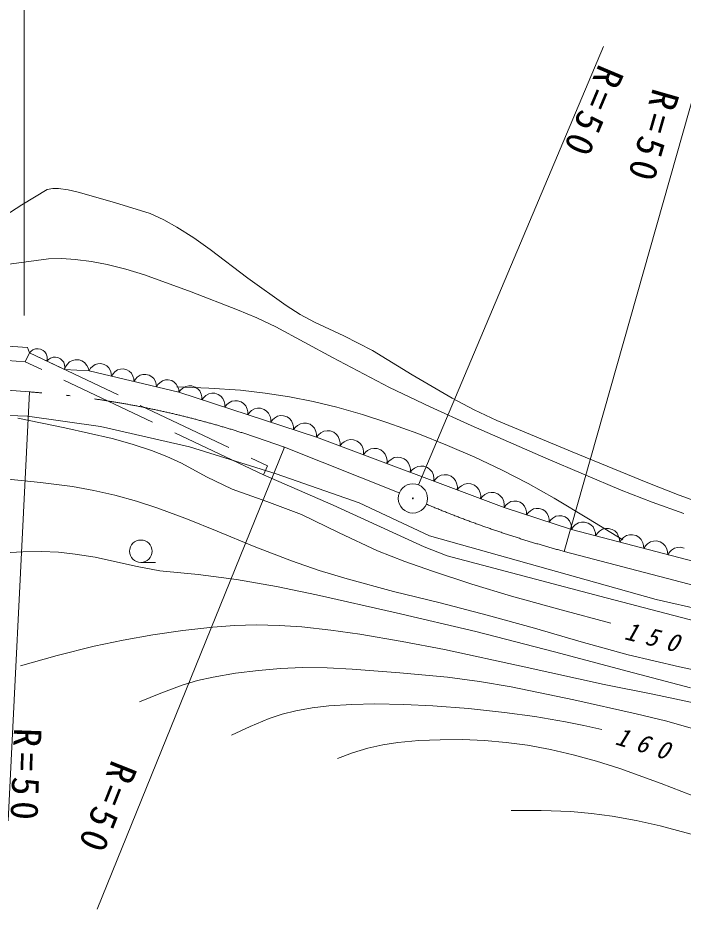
# Model space of a CAD drawing. Units: millimetres, scale not verified. Extents: x 63590 to 703590, y -443 to 359557.
# Drawn here: x 170867 to 211525, y 243461 to 297973 of the extents above; entities that cross this region are included whole.
import ezdxf

# ---------------------------------------------------------------- set-up
doc = ezdxf.new("R2010")
doc.units = ezdxf.units.MM
doc.header["$LTSCALE"] = 1000
doc.linetypes.add('DASHED', pattern=[7.5, 6, -1.5])
doc.linetypes.add('LONG_DASHED_DOTTED', pattern=[15.25, 12, -1.5, 0.25, -1.5])
doc.layers.add('S-SUV', color=7, linetype='Continuous', lineweight=13)
doc.styles.add('ＭＳ ゴシック', font='')
doc.styles.get('ＭＳ ゴシック').set_extended_font_data('MS Gothic')

msp = doc.modelspace()

# ---------------------------------------------------------------- linework, layer by layer
at = {"layer": 'S-SUV'}
for p, q in [((171256, 307178), (171256, 279759)), ((206650, 296213), (195357, 269411)), ((212319, 293784), (204258, 265338)), ((171112, 286539), (172659, 287470)), ((172659, 287470), (172996, 287535)), ((172996, 287535), (173345, 287540)), ((173345, 287540), (173952, 287456)), ((173952, 287456), (174550, 287313)), ((174550, 287313), (176765, 286688)), ((169610, 285562), (171112, 286539)), ((176765, 286688), (178954, 286007)), ((178954, 286007), (179782, 285615)), ((179782, 285615), (180587, 285168)), ((180587, 285168), (181622, 284508)), ((181622, 284508), (182627, 283796)), ((182627, 283796), (184931, 282058)), ((170176, 282895), (172732, 283233)), ((172732, 283233), (173548, 283244)), ((173548, 283244), (174376, 283194)), ((174376, 283194), (175360, 283066)), ((175360, 283066), (176335, 282878)), ((176335, 282878), (177470, 282595)), ((177470, 282595), (178599, 282251)), ((178599, 282251), (181452, 281216)), ((184931, 282058), (187268, 280371)), ((181452, 281216), (184289, 280121)), ((187268, 280371), (188110, 279838)), ((184289, 280121), (185473, 279621)), ((188110, 279838), (188991, 279351)), ((185473, 279621), (186633, 279065)), ((188991, 279351), (190786, 278517)), ((158664, 278605), (171466, 277820)), ((186633, 279065), (190087, 277193)), ((190786, 278517), (192550, 277630)), ((160517, 277638), (171320, 276942)), ((171577, 277484), (171320, 276942)), ((171466, 277820), (171577, 277484)), ((171679, 277587), (171577, 277484)), ((171577, 277484), (173715, 276460)), ((171790, 277661), (171679, 277587)), ((171951, 277729), (171790, 277661)), ((172099, 277737), (171951, 277729)), ((172244, 277717), (172099, 277737)), ((172410, 277637), (172244, 277717)), ((172516, 277537), (172410, 277637)), ((172603, 277417), (172516, 277537)), ((192550, 277630), (194955, 276148)), ((172651, 277249), (172603, 277417)), ((172646, 276972), (172665, 277114)), ((172748, 277075), (172646, 276972)), ((172665, 277114), (172651, 277249)), ((172859, 277149), (172748, 277075)), ((173020, 277217), (172859, 277149)), ((173168, 277225), (173020, 277217)), ((173313, 277205), (173168, 277225)), ((173479, 277125), (173313, 277205)), ((173585, 277025), (173479, 277125)), ((173672, 276905), (173585, 277025)), ((174030, 276932), (173876, 276773)), ((174199, 277014), (174030, 276932)), ((174378, 277063), (174199, 277014)), ((174611, 277052), (174378, 277063)), ((174785, 276988), (174611, 277052)), ((174946, 276891), (174785, 276988)), ((190087, 277193), (193570, 275373)), ((173720, 276737), (173672, 276905)), ((173783, 276630), (173715, 276460)), ((173715, 276460), (173734, 276602)), ((173715, 276460), (175218, 276393)), ((173734, 276602), (173720, 276737)), ((173876, 276773), (173783, 276630)), ((175085, 276719), (174946, 276891)), ((175169, 276568), (175085, 276719)), ((175218, 276393), (175169, 276568)), ((175311, 276538), (175218, 276393)), ((175218, 276393), (180712, 275070)), ((175422, 276653), (175311, 276538)), ((175592, 276771), (175422, 276653)), ((175763, 276817), (175592, 276771)), ((175937, 276830), (175763, 276817)), ((176150, 276779), (175937, 276830)), ((176299, 276688), (176150, 276779)), ((176430, 276570), (176299, 276688)), ((176528, 276386), (176430, 276570)), ((176578, 276232), (176528, 276386)), ((176966, 276441), (176796, 276322)), ((177137, 276487), (176966, 276441)), ((177311, 276499), (177137, 276487)), ((177524, 276448), (177311, 276499)), ((177673, 276358), (177524, 276448)), ((176591, 276062), (176578, 276232)), ((176684, 276207), (176591, 276062)), ((176796, 276322), (176684, 276207)), ((177804, 276239), (177673, 276358)), ((177901, 276055), (177804, 276239)), ((177952, 275902), (177901, 276055)), ((177965, 275731), (177952, 275902)), ((178058, 275876), (177965, 275731)), ((178169, 275991), (178058, 275876)), ((178340, 276110), (178169, 275991)), ((178511, 276156), (178340, 276110)), ((178684, 276168), (178511, 276156)), ((178897, 276117), (178684, 276168)), ((179046, 276027), (178897, 276117)), ((179178, 275908), (179046, 276027)), ((179275, 275725), (179178, 275908)), ((180058, 275838), (179884, 275825)), ((180271, 275786), (180058, 275838)), ((194955, 276148), (197405, 274709)), ((179325, 275571), (179275, 275725)), ((179339, 275400), (179325, 275571)), ((179432, 275545), (179339, 275400)), ((179543, 275660), (179432, 275545)), ((179713, 275779), (179543, 275660)), ((179884, 275825), (179713, 275779)), ((180420, 275696), (180271, 275786)), ((180551, 275577), (180420, 275696)), ((180649, 275394), (180551, 275577)), ((180575, 275412), (182530, 275333)), ((180699, 275240), (180649, 275394)), ((180946, 275323), (180821, 275213)), ((181133, 275433), (180946, 275323)), ((181314, 275467), (181133, 275433)), ((181496, 275466), (181314, 275467)), ((181713, 275395), (181496, 275466)), ((181861, 275289), (181713, 275395)), ((181988, 275155), (181861, 275289)), ((182530, 275333), (184483, 275193)), ((193570, 275373), (196056, 274178)), ((171570, 275097), (170102, 245182)), ((180712, 275070), (180699, 275240)), ((180821, 275213), (180712, 275070)), ((180712, 275070), (189123, 272334)), ((182074, 274956), (181988, 275155)), ((182114, 274792), (182074, 274956)), ((182114, 274614), (182114, 274792)), ((182223, 274757), (182114, 274614)), ((182348, 274867), (182223, 274757)), ((182535, 274977), (182348, 274867)), ((182716, 275011), (182535, 274977)), ((182898, 275010), (182716, 275011)), ((183115, 274939), (182898, 275010)), ((183263, 274833), (183115, 274939)), ((183390, 274699), (183263, 274833)), ((184483, 275193), (185972, 275021)), ((185972, 275021), (187463, 274788)), ((187463, 274788), (188913, 274501)), ((183476, 274500), (183390, 274699)), ((183516, 274336), (183476, 274500)), ((183516, 274158), (183516, 274336)), ((183624, 274301), (183516, 274158)), ((183749, 274411), (183624, 274301)), ((183936, 274521), (183749, 274411)), ((184118, 274555), (183936, 274521)), ((184300, 274554), (184118, 274555)), ((184517, 274483), (184300, 274554)), ((184664, 274377), (184517, 274483)), ((184791, 274243), (184664, 274377)), ((184878, 274044), (184791, 274243)), ((188913, 274501), (190352, 274154)), ((197405, 274709), (198750, 274003)), ((165975, 273803), (171451, 273620)), ((184917, 273880), (184878, 274044)), ((184918, 273702), (184917, 273880)), ((185026, 273845), (184918, 273702)), ((185151, 273955), (185026, 273845)), ((185338, 274065), (185151, 273955)), ((185520, 274099), (185338, 274065)), ((185701, 274098), (185520, 274099)), ((185919, 274027), (185701, 274098)), ((186066, 273921), (185919, 274027)), ((186193, 273787), (186066, 273921)), ((186280, 273588), (186193, 273787)), ((190352, 274154), (191920, 273710)), ((191920, 273710), (193482, 273204)), ((196056, 274178), (198566, 273037)), ((198750, 274003), (200131, 273348)), ((170869, 273491), (173741, 272898)), ((171451, 273620), (175916, 272976)), ((186319, 273424), (186280, 273588)), ((186319, 273246), (186319, 273424)), ((186428, 273389), (186319, 273246)), ((186553, 273499), (186428, 273389)), ((186740, 273609), (186553, 273499)), ((186921, 273643), (186740, 273609)), ((187103, 273642), (186921, 273643)), ((187320, 273571), (187103, 273642)), ((187468, 273465), (187320, 273571)), ((187595, 273331), (187468, 273465)), ((187681, 273132), (187595, 273331)), ((187721, 272968), (187681, 273132)), ((188141, 273153), (187955, 273043)), ((188323, 273187), (188141, 273153)), ((188505, 273186), (188323, 273187)), ((188722, 273115), (188505, 273186)), ((188870, 273009), (188722, 273115)), ((193482, 273204), (195308, 272543)), ((200131, 273348), (204744, 271440)), ((173741, 272898), (176625, 272241)), ((175916, 272976), (181347, 271729)), ((187721, 272790), (187721, 272968)), ((187830, 272933), (187721, 272790)), ((187955, 273043), (187830, 272933)), ((188996, 272874), (188870, 273009)), ((189083, 272676), (188996, 272874)), ((189123, 272512), (189083, 272676)), ((189377, 272585), (189242, 272477)), ((189576, 272691), (189377, 272585)), ((189765, 272717), (189576, 272691)), ((189954, 272708), (189765, 272717)), ((190176, 272624), (189954, 272708)), ((190324, 272507), (190176, 272624)), ((198566, 273037), (203139, 271047)), ((176625, 272241), (177844, 271907)), ((189123, 272334), (189123, 272512)), ((189242, 272477), (189123, 272334)), ((189123, 272334), (200582, 268027)), ((190449, 272362), (190324, 272507)), ((190530, 272152), (190449, 272362)), ((190563, 271980), (190530, 272152)), ((190809, 272047), (190674, 271938)), ((191008, 272152), (190809, 272047)), ((191198, 272179), (191008, 272152)), ((191386, 272169), (191198, 272179)), ((191608, 272086), (191386, 272169)), ((191756, 271969), (191608, 272086)), ((195308, 272543), (197114, 271826)), ((187160, 271706), (175720, 243461)), ((177844, 271907), (179042, 271516)), ((179042, 271516), (179971, 271154)), ((181347, 271729), (186658, 270080)), ((190555, 271795), (190563, 271980)), ((190674, 271938), (190555, 271795)), ((191882, 271824), (191756, 271969)), ((191962, 271614), (191882, 271824)), ((191996, 271442), (191962, 271614)), ((192242, 271509), (192107, 271400)), ((192440, 271614), (192242, 271509)), ((192630, 271641), (192440, 271614)), ((192819, 271631), (192630, 271641)), ((193041, 271548), (192819, 271631)), ((193189, 271431), (193041, 271548)), ((197114, 271826), (198785, 271105)), ((179971, 271154), (180876, 270736)), ((191987, 271257), (191996, 271442)), ((192107, 271400), (191987, 271257)), ((193314, 271286), (193189, 271431)), ((193395, 271076), (193314, 271286)), ((193428, 270904), (193395, 271076)), ((193674, 270971), (193539, 270862)), ((193873, 271076), (193674, 270971)), ((194063, 271102), (193873, 271076)), ((194251, 271093), (194063, 271102)), ((194473, 271010), (194251, 271093)), ((194621, 270893), (194473, 271010)), ((198785, 271105), (200430, 270329)), ((203139, 271047), (207738, 269084)), ((204744, 271440), (209364, 269536)), ((180876, 270736), (182404, 269910)), ((186133, 270568), (185875, 270026)), ((193420, 270719), (193428, 270904)), ((193539, 270862), (193420, 270719)), ((194747, 270747), (194621, 270893)), ((194827, 270537), (194747, 270747)), ((194860, 270365), (194827, 270537)), ((195106, 270432), (194971, 270324)), ((195305, 270537), (195106, 270432)), ((195495, 270564), (195305, 270537)), ((195684, 270555), (195495, 270564)), ((195906, 270471), (195684, 270555)), ((196054, 270354), (195906, 270471)), ((182404, 269910), (183956, 269140)), ((185875, 270026), (190133, 268161)), ((186658, 270080), (191727, 268309)), ((194852, 270180), (194860, 270365)), ((194971, 270324), (194852, 270180)), ((196179, 270209), (196054, 270354)), ((196259, 269999), (196179, 270209)), ((196293, 269827), (196259, 269999)), ((196539, 269894), (196404, 269785)), ((196738, 269999), (196539, 269894)), ((196927, 270026), (196738, 269999)), ((197116, 270016), (196927, 270026)), ((197338, 269933), (197116, 270016)), ((197486, 269816), (197338, 269933)), ((200430, 270329), (202052, 269489)), ((170276, 269751), (172246, 269556)), ((172246, 269556), (174216, 269301)), ((174216, 269301), (175502, 269072)), ((196285, 269642), (196293, 269827)), ((196404, 269785), (196285, 269642)), ((197611, 269671), (197486, 269816)), ((197692, 269461), (197611, 269671)), ((197725, 269289), (197692, 269461)), ((197971, 269356), (197836, 269247)), ((198170, 269461), (197971, 269356)), ((198360, 269488), (198170, 269461)), ((198548, 269478), (198360, 269488)), ((198770, 269395), (198548, 269478)), ((198918, 269278), (198770, 269395)), ((202052, 269489), (203646, 268596)), ((209364, 269536), (211278, 268781)), ((175502, 269072), (176790, 268780)), ((176790, 268780), (178111, 268414)), ((183956, 269140), (186087, 268401)), ((197717, 269104), (197725, 269289)), ((197836, 269247), (197717, 269104)), ((199044, 269133), (198918, 269278)), ((199124, 268923), (199044, 269133)), ((199158, 268751), (199124, 268923)), ((199149, 268566), (199158, 268751)), ((199403, 268818), (199269, 268709)), ((199602, 268923), (199403, 268818)), ((199792, 268949), (199602, 268923)), ((199981, 268940), (199792, 268949)), ((200203, 268856), (199981, 268940)), ((200351, 268740), (200203, 268856)), ((207738, 269084), (209638, 268347)), ((211278, 268781), (213212, 268083)), ((178111, 268414), (179426, 267987)), ((186087, 268401), (188206, 267603)), ((191727, 268309), (196032, 266298)), ((199269, 268709), (199149, 268566)), ((200476, 268594), (200351, 268740)), ((200557, 268384), (200476, 268594)), ((200590, 268212), (200557, 268384)), ((200582, 268027), (200590, 268212)), ((200811, 268276), (200688, 268168)), ((200995, 268384), (200811, 268276)), ((201173, 268417), (200995, 268384)), ((201351, 268416), (201173, 268417)), ((201565, 268346), (201351, 268416)), ((201709, 268242), (201565, 268346)), ((201834, 268110), (201709, 268242)), ((203646, 268596), (205749, 267342)), ((209638, 268347), (211567, 267662)), ((179426, 267987), (181243, 267311)), ((190133, 268161), (195691, 265621)), ((200688, 268168), (200582, 268027)), ((200582, 268027), (204708, 266682)), ((201919, 267915), (201834, 268110)), ((201957, 267754), (201919, 267915)), ((201957, 267579), (201957, 267754)), ((202064, 267719), (201957, 267579)), ((202187, 267827), (202064, 267719)), ((202370, 267935), (202187, 267827)), ((202548, 267968), (202370, 267935)), ((202727, 267967), (202548, 267968)), ((202940, 267898), (202727, 267967)), ((203085, 267793), (202940, 267898)), ((203209, 267661), (203085, 267793)), ((203294, 267466), (203209, 267661)), ((181243, 267311), (183048, 266576)), ((188206, 267603), (190507, 266467)), ((203333, 267305), (203294, 267466)), ((203333, 267130), (203333, 267305)), ((203440, 267271), (203333, 267130)), ((203562, 267379), (203440, 267271)), ((203746, 267486), (203562, 267379)), ((203924, 267520), (203746, 267486)), ((204102, 267519), (203924, 267520)), ((204316, 267449), (204102, 267519)), ((204460, 267345), (204316, 267449)), ((204585, 267213), (204460, 267345)), ((204670, 267018), (204585, 267213)), ((205304, 267126), (205119, 267080)), ((205491, 267135), (205304, 267126)), ((205718, 267076), (205491, 267135)), ((205749, 267342), (207842, 266048)), ((183048, 266576), (185300, 265640)), ((204708, 266857), (204670, 267018)), ((204708, 266682), (204708, 266857)), ((204812, 266835), (204708, 266682)), ((204708, 266682), (225261, 261283)), ((204934, 266956), (204812, 266835)), ((205119, 267080), (204934, 266956)), ((205876, 266975), (205718, 267076)), ((206015, 266845), (205876, 266975)), ((206115, 266646), (206015, 266845)), ((206166, 266479), (206115, 266646)), ((206402, 266571), (206280, 266450)), ((206587, 266694), (206402, 266571)), ((206772, 266740), (206587, 266694)), ((206959, 266750), (206772, 266740)), ((207186, 266690), (206959, 266750)), ((207344, 266590), (207186, 266690)), ((207483, 266459), (207344, 266590)), ((190507, 266467), (192844, 265381)), ((196032, 266298), (209880, 262400)), ((206177, 266296), (206166, 266479)), ((206280, 266450), (206177, 266296)), ((207583, 266260), (207483, 266459)), ((207634, 266094), (207583, 266260)), ((207645, 265911), (207634, 266094)), ((207748, 266064), (207645, 265911)), ((207870, 266185), (207748, 266064)), ((208055, 266309), (207870, 266185)), ((208240, 266355), (208055, 266309)), ((208427, 266364), (208240, 266355)), ((208654, 266304), (208427, 266364)), ((208812, 266204), (208654, 266304)), ((208951, 266074), (208812, 266204)), ((209051, 265875), (208951, 266074)), ((185300, 265640), (187583, 264756)), ((195691, 265621), (197099, 265065)), ((209102, 265708), (209051, 265875)), ((209113, 265525), (209102, 265708)), ((209216, 265678), (209113, 265525)), ((209338, 265799), (209216, 265678)), ((209523, 265923), (209338, 265799)), ((209708, 265969), (209523, 265923)), ((209895, 265979), (209708, 265969)), ((210122, 265919), (209895, 265979)), ((210280, 265819), (210122, 265919)), ((210419, 265688), (210280, 265819)), ((210519, 265489), (210419, 265688)), ((210570, 265323), (210519, 265489)), ((210991, 265538), (210806, 265414)), ((211176, 265583), (210991, 265538)), ((211363, 265593), (211176, 265583)), ((211590, 265533), (211363, 265593)), ((170039, 265244), (171171, 265318)), ((171171, 265318), (172303, 265332)), ((172303, 265332), (173342, 265287)), ((173342, 265287), (174374, 265182)), ((174374, 265182), (175583, 264981)), ((175583, 264981), (176784, 264721)), ((192844, 265381), (194510, 264731)), ((197099, 265065), (206430, 262609)), ((210581, 265139), (210570, 265323)), ((210684, 265293), (210581, 265139)), ((210806, 265414), (210684, 265293)), ((176784, 264721), (178160, 264411)), ((178160, 264411), (179545, 264161)), ((178378, 264661), (179273, 264661)), ((187583, 264756), (189276, 264178)), ((194510, 264731), (196198, 264137)), ((179545, 264161), (181890, 263927)), ((181890, 263927), (184239, 263632)), ((189276, 264178), (190988, 263657)), ((196198, 264137), (198602, 263347)), ((184239, 263632), (186680, 263191)), ((190988, 263657), (193815, 262895)), ((198602, 263347), (201032, 262611)), ((186680, 263191), (189119, 262690)), ((193815, 262895), (196669, 262188)), ((189119, 262690), (193984, 261587)), ((201032, 262611), (204064, 261758)), ((206430, 262609), (214674, 260449)), ((209880, 262400), (222759, 259423)), ((196669, 262188), (199556, 261449)), ((204064, 261758), (207111, 260946)), ((193984, 261587), (198846, 260445)), ((199556, 261449), (202436, 260648)), ((180940, 260505), (182781, 260712)), ((182781, 260712), (184107, 260808)), ((184107, 260808), (185445, 260845)), ((185445, 260845), (186833, 260813)), ((186833, 260813), (188231, 260720)), ((188231, 260720), (189993, 260533)), ((202436, 260648), (205291, 259804)), ((177307, 259918), (179109, 260238)), ((179109, 260238), (180940, 260505)), ((189993, 260533), (191759, 260284)), ((191759, 260284), (194355, 259841)), ((198846, 260445), (203671, 259192)), ((173272, 258972), (175528, 259541)), ((175528, 259541), (177307, 259918)), ((194355, 259841), (196946, 259337)), ((205291, 259804), (208169, 259015)), ((171030, 258345), (173272, 258972)), ((196946, 259337), (201817, 258275)), ((203671, 259192), (208500, 257913)), ((208169, 259015), (211301, 258288)), ((184178, 257889), (182800, 257653)), ((185570, 258066), (184178, 257889)), ((186916, 258181), (185570, 258066)), ((188254, 258236), (186916, 258181)), ((189772, 258213), (188254, 258236)), ((191289, 258130), (189772, 258213)), ((194218, 257921), (191289, 258130)), ((197129, 257652), (194218, 257921)), ((201817, 258275), (206697, 257205)), ((208500, 257913), (211975, 256991)), ((211301, 258288), (214460, 257616)), ((181848, 257436), (180902, 257158)), ((182800, 257653), (181848, 257436)), ((199080, 257382), (197129, 257652)), ((201022, 257053), (199080, 257382)), ((180902, 257158), (179601, 256679)), ((204849, 256262), (201022, 257053)), ((206697, 257205), (209671, 256619)), ((179601, 256679), (178308, 256140)), ((208661, 255412), (204849, 256262)), ((209671, 256619), (212639, 255973)), ((187856, 255585), (188861, 255766)), ((188861, 255766), (189878, 255887)), ((189878, 255887), (191282, 255981)), ((191282, 255981), (192685, 256014)), ((192685, 256014), (194454, 255988)), ((194454, 255988), (196219, 255902)), ((196219, 255902), (198413, 255725)), ((198413, 255725), (200600, 255488)), ((186221, 255115), (187025, 255378)), ((187025, 255378), (187856, 255585)), ((200600, 255488), (202470, 255236)), ((202470, 255236), (204340, 254923)), ((210455, 254972), (208661, 255412)), ((183919, 254099), (185061, 254636)), ((185061, 254636), (186221, 255115)), ((204340, 254923), (205445, 254701)), ((205445, 254701), (206554, 254451)), ((212233, 254474), (210455, 254972)), ((192265, 253313), (193162, 253509)), ((193162, 253509), (194082, 253648)), ((194082, 253648), (195381, 253767)), ((195381, 253767), (196685, 253827)), ((196685, 253827), (198039, 253830)), ((198039, 253830), (199389, 253774)), ((199389, 253774), (200704, 253660)), ((200704, 253660), (202012, 253486)), ((202012, 253486), (203420, 253224)), ((190392, 252678), (191315, 253023)), ((191315, 253023), (192265, 253313)), ((203420, 253224), (204813, 252904)), ((204813, 252904), (206239, 252516)), ((206239, 252516), (207659, 252068)), ((207659, 252068), (210186, 251148)), ((210186, 251148), (212700, 250170)), ((201009, 249501), (202838, 249496)), ((202838, 249496), (204663, 249430)), ((204663, 249430), (205925, 249318)), ((205925, 249318), (207181, 249147)), ((207181, 249147), (208656, 248878)), ((208656, 248878), (210120, 248550)), ((210120, 248550), (212237, 247993))]:
    msp.add_line(p, q, dxfattribs=at)
at = {"layer": 'S-SUV', "linetype": 'DASHED'}
for p, q in [((171577, 277484), (186133, 270568)), ((185875, 270026), (171320, 276942))]:
    msp.add_line(p, q, dxfattribs=at)
at = {"layer": 'S-SUV', "linetype": 'LONG_DASHED_DOTTED'}
for p, q in [((146927, 277014), (171570, 275097)), ((187160, 271706), (194172, 268914)), ((204258, 265338), (222646, 260527))]:
    msp.add_line(p, q, dxfattribs=at)
at = {"layer": 'S-SUV'}
for centre, radius in [((195008, 268582), 896), ((195008, 268582), 27), ((178378, 265349), 688)]:
    msp.add_circle(centre, radius, dxfattribs=at)
at = {"layer": 'S-SUV', "linetype": 'LONG_DASHED_DOTTED'}
for centre, radius, start, end in [((167561, 219138), 56102, 69.5525, 85.9025), ((221503, 329337), 66281, 247.21599, 254.91869)]:
    msp.add_arc(centre, radius, start, end, dxfattribs=at)

# ---------------------------------------------------------------- texts
at = {"layer": 'S-SUV', "attachment_point": 7, "style": 'ＭＳ ゴシック'}
for s, insert, char_height, rotation in [('\\T1.3;R=50', (206365, 295225), 1686, 247.2), ('\\T1.3;R=50', (209666, 293744), 1686, 254.1), ('\\T1.73;\\Q15;150', (207863, 259969), 1100, 345.9), ('\\T1.3;R=50', (170607, 254568), 1686, 267.9), ('\\T1.73;\\Q15;160', (207291, 253544), 1100, 343.2), ('\\T1.3;R=50', (176605, 252669), 1686, 248.4)]:
    msp.add_mtext(s, dxfattribs=dict(at, insert=insert, char_height=char_height, rotation=rotation))

doc.saveas('drawing.dxf')
